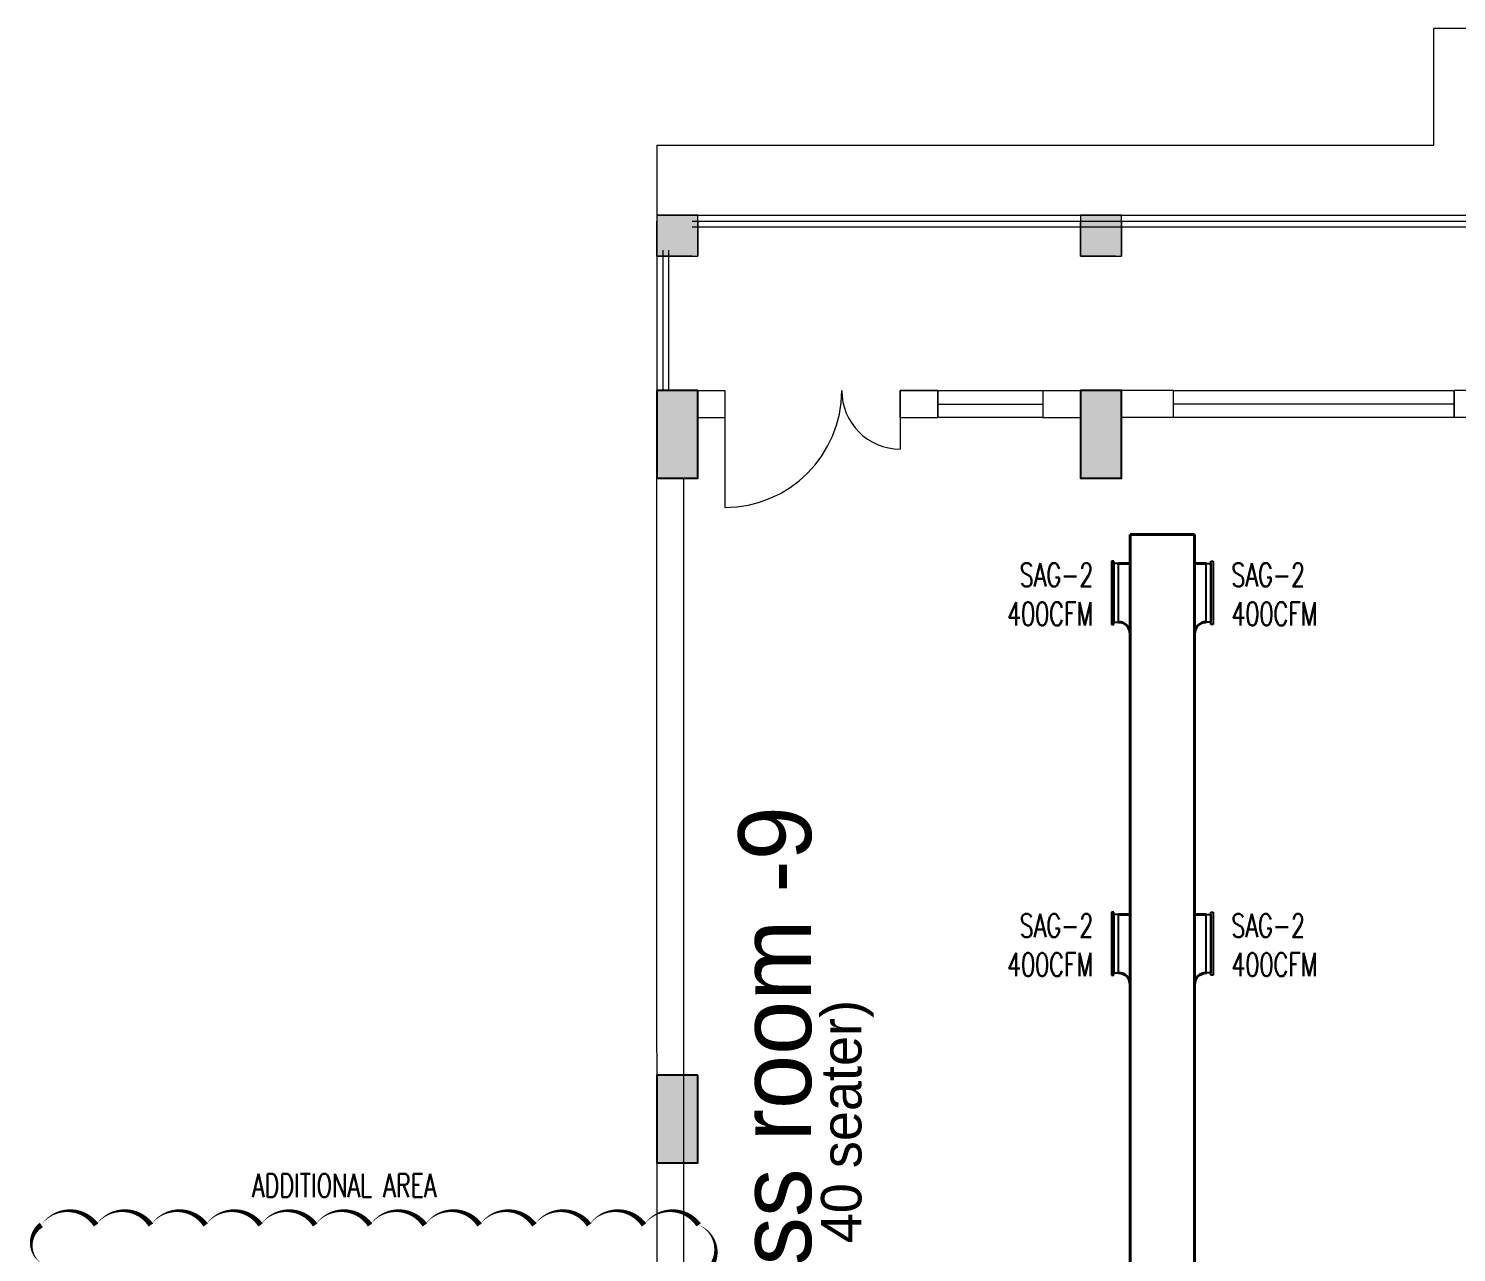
# Model space of a CAD drawing. Header units: millimetres. Extents: x -73373 to 66860, y 1067 to 86496.
# Drawn here: x -56553 to -44344, y 50111 to 60578 of the extents above; entities that cross this region are included whole.
import ezdxf

# ---------------------------------------------------------------- set-up
doc = ezdxf.new("R2010")
doc.units = ezdxf.units.MM
doc.header["$LTSCALE"] = 500
for name, pattern in [('1', [0]), ('DASHED', [19.05, 12.7, -6.35]), ('HIDDEN2', [4.7625, 3.175, -1.5875])]:
    doc.linetypes.add(name, pattern=pattern)
doc.layers.get('0').update_dxf_attribs({"lineweight": 18})
for name, color, linetype, lineweight, true_color in [('101.VL-AC-SA', 7, 'Continuous', 40, 0x7f9fff), ('102.VL-AC-SA_TXT', 7, 'Continuous', 20, 0x0099cc), ('705.VL-RCP-SAT', 7, 'HIDDEN2', 25, 0x7fbfff), ('COLUMN', 7, 'Continuous', 13, 0x848484), ('FURNIT', 7, 'Continuous', 13, 0x848484), ('STRUCTURES', 7, 'Continuous', 13, 0x848484), ('wall', 7, 'Continuous', 13, 0x848484), ('window', 7, 'Continuous', 13, 0x848484), ('window 2', 7, '1', 13, 0x848484)]:
    doc.layers.add(name, color=color, linetype=linetype, lineweight=lineweight, true_color=true_color)
doc.styles.add('textstyle101', font='romans', dxfattribs={"width": 0.7})
doc.styles.add('textstyle102', font='romans', dxfattribs={"width": 0.7})
doc.styles.add('textstyle171', font='')
doc.styles.add('textstyle172', font='')
doc.styles.add('textstyle313', font='romans', dxfattribs={"width": 0.7})
doc.styles.add('textstyle97', font='romans', dxfattribs={"width": 0.7})
doc.styles.add('textstyle98', font='romans', dxfattribs={"width": 0.7})
doc.styles.get('textstyle171').set_extended_font_data('SuperFrench')
doc.styles.get('textstyle172').set_extended_font_data('SuperFrench')

# ---------------------------------------------------------------- blocks, each defined once
blk = doc.blocks.new('A$C7364536D')
at = {"linetype": 'Continuous'}
blk.add_hatch(color=256, dxfattribs=at).paths.add_polyline_path([(750, 0), (750, 350), (0, 350), (0, 0)], flags=0)
at = {"layer": 'COLUMN', "linetype": 'Continuous', "lineweight": 25}
blk.add_lwpolyline([(750, 0), (750, 350), (0, 350), (0, 0)], close=True, dxfattribs=at)

msp = doc.modelspace()

# ---------------------------------------------------------------- hatches: boundary and pattern name
at = {"layer": 'STRUCTURES', "linetype": 'Continuous', "lineweight": 13}
h = msp.add_hatch(color=256, dxfattribs=at)
h.paths.add_polyline_path([(-50830, 58982), (-50830, 58632), (-51180, 58632), (-51180, 58932), (-51180, 58982), (-51180, 58982)], flags=0)
h.paths.add_polyline_path([(-51180, 58982), (-51180, 58982), (-50880, 58982), (-50880, 58982)], flags=0)
h.paths.add_polyline_path([(-51080, 58632), (-51080, 58632), (-51140, 58632), (-51140, 58632)], flags=0)
h = msp.add_hatch(color=256, dxfattribs=at)
h.paths.add_polyline_path([(-47208, 58982), (-47208, 58632), (-47558, 58632), (-47558, 58932), (-47558, 58982), (-47558, 58982)], flags=0)
h.paths.add_polyline_path([(-47558, 58982), (-47558, 58982), (-47258, 58982), (-47258, 58982)], flags=0)
h.paths.add_polyline_path([(-47458, 58632), (-47458, 58632), (-47518, 58632), (-47518, 58632)], flags=0)
at = {"layer": 'window', "lineweight": 13}
for points in [[(-50830, 58982), (-51180, 58982), (-51180, 58632), (-50830, 58632)], [(-47208, 58982), (-47558, 58982), (-47558, 58632), (-47208, 58632)]]:
    msp.add_hatch(color=256, dxfattribs=at).paths.add_polyline_path(points, flags=0)

# ---------------------------------------------------------------- linework, layer by layer
at = {"linetype": 'Continuous', "lineweight": 13}
for p, q in [((-50600, 57482), (-50600, 56482)), ((-49100, 57482), (-49100, 56982))]:
    msp.add_line(p, q, dxfattribs=at)
for centre, radius, start, end in [((-50600, 57482), 1000, 270, 0), ((-49100, 57482), 500, 180, 270)]:
    msp.add_arc(centre, radius, start, end, dxfattribs=at)
at = {"layer": '101.VL-AC-SA'}
for p, q in [((-47133, 45952), (-47133, 56252)), ((-46583, 56252), (-47133, 56252)), ((-46583, 45952, 0), (-46583, 56252)), ((-47233, 56002), (-47133, 56002)), ((-46483, 56002), (-46583, 56002)), ((-47233, 53002), (-47133, 53002)), ((-46483, 53002), (-46583, 53002))]:
    msp.add_line(p, q, dxfattribs=at)
for centre, start, end in [((-47233, 55402), 0, 90), ((-46483, 55402), 90, 180), ((-47233, 52402), 0, 90), ((-46483, 52402), 90, 180)]:
    msp.add_arc(centre, 100, start, end, dxfattribs=at)
at = {"layer": '102.VL-AC-SA_TXT'}
msp.add_lwpolyline([(-56444, 50017, 0, 46.8, -0.520567), (-56444, 50346, 0, 46.8, -0.520567), (-55976, 50346, 0, 46.8, -0.520567), (-55507, 50346, 0, 46.8, -0.520567), (-55039, 50346, 0, 46.8, -0.520567), (-54570, 50346, 0, 46.8, -0.520567), (-54102, 50346, 0, 46.8, -0.520567), (-53633, 50346, 0, 46.8, -0.520567), (-53165, 50346, 0, 46.8, -0.520567), (-52696, 50346, 0, 46.8, -0.520567), (-52228, 50346, 0, 46.8, -0.520567), (-51760, 50346, 0, 46.8, -0.520567), (-51291, 50346, 0, 46.8, -0.520567), (-50823, 50346, 0, 46.8, -0.520567), (-50740, 49960, 0, 46.8, -0.520567)], format="xyseb", dxfattribs=at)
at = {"layer": '705.VL-RCP-SAT'}
for points in [[(-47273, 56022), (-47293, 56022), (-47293, 55482), (-47273, 55482)], [(-47233, 56002), (-47273, 56002), (-47273, 55502), (-47233, 55502)], [(-46483, 56002), (-46443, 56002), (-46443, 55502), (-46483, 55502)], [(-46443, 56022), (-46423, 56022), (-46423, 55482), (-46443, 55482)], [(-47273, 53022), (-47293, 53022), (-47293, 52482), (-47273, 52482)], [(-47233, 53002), (-47273, 53002), (-47273, 52502), (-47233, 52502)], [(-46483, 53002), (-46443, 53002), (-46443, 52502), (-46483, 52502)], [(-46443, 53022), (-46423, 53022), (-46423, 52482), (-46443, 52482)]]:
    msp.add_lwpolyline(points, close=True, dxfattribs=at)
at = {"layer": 'FURNIT', "linetype": 'Continuous', "lineweight": 13}
msp.add_line((-49100, 57482), (-48779, 57482), dxfattribs=at)
at = {"layer": 'STRUCTURES', "linetype": 'Continuous', "lineweight": 13}
for p, q in [((-50830, 58982), (-51180, 58982)), ((-50830, 58632), (-50830, 58982)), ((-47558, 58982), (-47258, 58982)), ((-47258, 58982), (-47558, 58982)), ((-47258, 58982), (-47558, 58982)), ((-47558, 58982), (-47258, 58982)), ((-47208, 58982), (-47558, 58982)), ((-47558, 58982), (-47558, 58632)), ((-47208, 58632), (-47208, 58982)), ((-50830, 58932), (-50830, 58632)), ((-50830, 58632), (-50830, 58932)), ((-50830, 58632), (-50830, 58932)), ((-50830, 58932), (-50830, 58632)), ((-47558, 58632), (-47558, 58932)), ((-47558, 58932), (-47558, 58632)), ((-47558, 58932), (-47558, 58632)), ((-47558, 58632), (-47558, 58932)), ((-47208, 58932), (-47208, 58632)), ((-47208, 58632), (-47208, 58932)), ((-47208, 58632), (-47208, 58932)), ((-47208, 58932), (-47208, 58632)), ((-51180, 58632), (-50830, 58632)), ((-47258, 58632), (-47558, 58632)), ((-47558, 58632), (-47258, 58632)), ((-47558, 58632), (-47258, 58632)), ((-47558, 58632), (-47258, 58632)), ((-47258, 58632), (-47558, 58632)), ((-47558, 58632), (-47258, 58632)), ((-47558, 58632), (-47208, 58632)), ((-47518, 58632), (-47458, 58632)), ((-47518, 58632), (-47458, 58632)), ((-47518, 58632), (-47458, 58632)), ((-47518, 58632), (-47458, 58632))]:
    msp.add_line(p, q, dxfattribs=at)
at = {"layer": 'wall', "linetype": 'DASHED', "lineweight": 13, "ltscale": 50}
for p, q in [((-39361, 60578), (-44536, 60578)), ((-44536, 59582), (-44536, 60578)), ((-51180, 59582), (-44536, 59582)), ((-51180, 59582), (-51180, 59032)), ((-51180, 59032), (-51180, 58982)), ((-51180, 58982), (-50880, 58982)), ((-50880, 58982), (-51180, 58982)), ((-50880, 58982), (-51180, 58982)), ((-51180, 58982), (-50880, 58982)), ((-51180, 58982), (-51180, 58632)), ((-51180, 58632), (-51180, 58932)), ((-51180, 58932), (-51180, 58632)), ((-51180, 58932), (-51180, 58632)), ((-51180, 58632), (-51180, 58932)), ((-50880, 58632), (-51180, 58632)), ((-51180, 58632), (-50880, 58632)), ((-51180, 58632), (-50880, 58632)), ((-51180, 58632), (-50880, 58632)), ((-50880, 58632), (-51180, 58632)), ((-51180, 58632), (-50880, 58632)), ((-51140, 58632), (-51080, 58632)), ((-51140, 58632), (-51080, 58632)), ((-51140, 58632), (-51080, 58632)), ((-51140, 58632), (-51080, 58632))]:
    msp.add_line(p, q, dxfattribs=at)
at = {"layer": 'wall', "linetype": 'Continuous', "lineweight": 13}
for p, q in [((-51180, 58982), (-43936, 58982)), ((-50880, 58932), (-46600, 58932)), ((-50880, 58882), (-46600, 58882)), ((-47233, 58932), (-43937, 58932)), ((-47233, 58882), (-43636, 58882)), ((-51180, 58682), (-51180, 57482)), ((-51130, 58682), (-51130, 57482)), ((-51080, 58682), (-51080, 57482)), ((-51180, 56882), (-51180, 57482)), ((-51180, 57482), (-51180, 57332)), ((-51180, 57482), (-51180, 56882)), ((-50830, 57482), (-50600, 57482)), ((-50830, 57482), (-50600, 57482)), ((-49100, 57252), (-49100, 57482)), ((-48779, 57482), (-48779, 57252)), ((-47879, 57482), (-47558, 57482)), ((-47879, 57482), (-47879, 57252)), ((-46762, 57482), (-47208, 57482)), ((-46762, 57252), (-46762, 57482)), ((-44362, 57252), (-44362, 57482)), ((-43936, 57482), (-44362, 57482)), ((-50830, 57252), (-50600, 57252)), ((-49100, 57252), (-48779, 57252)), ((-47879, 57252), (-47558, 57252)), ((-46762, 57252), (-47208, 57252)), ((-43936, 57252), (-44362, 57252))]:
    msp.add_line(p, q, dxfattribs=at)
for points in [[(-51178, 46153), (-51180, 57482), (-51180, 56732)], [(-48779, 57482), (-49100, 57482)], [(-50950, 45772), (-50950, 45772), (-50950, 56732), (-50950, 56732)]]:
    msp.add_lwpolyline(points, dxfattribs=at)
at = {"layer": 'window', "lineweight": 13, "ltscale": 1000}
msp.add_line((-48779, 57367), (-47879, 57367), dxfattribs=at)
msp.add_lwpolyline([(-47879, 57252), (-48779, 57252), (-48779, 57482), (-47879, 57482), (-47879, 57252)], dxfattribs=at)
at = {"layer": 'window 2', "lineweight": 13}
msp.add_line((-44362, 57367), (-46762, 57367), dxfattribs=at)
msp.add_lwpolyline([(-44362, 57482), (-44362, 57252), (-46762, 57252), (-46762, 57482), (-44362, 57482)], dxfattribs=at)

# ---------------------------------------------------------------- block references
at = {"layer": 'STRUCTURES', "linetype": 'Continuous', "lineweight": 13, "rotation": 90}
for p in [(-50830, 56732), (-47208, 56732), (-50830, 50877)]:
    msp.add_blockref('A$C7364536D', p, dxfattribs=at)

# ---------------------------------------------------------------- texts
at = {"lineweight": 13, "attachment_point": 1, "rotation": 90}
for s, insert, char_height, width, style in [('Class room -9', (-50484, 48749, -11195), 622.22, 23168.87, 'textstyle171'), ('40 seater)', (-49777, 50189, -5382), 345.7, 5155.62, 'textstyle172')]:
    msp.add_mtext(s, dxfattribs=dict(at, insert=insert, char_height=char_height, width=width, style=style))
at = {"layer": '102.VL-AC-SA_TXT', "char_height": 200}
for s, insert, width, attachment_point, style in [('SAG-2\\P400CFM', (-47448, 56006), 1163, 3, 'textstyle102'), ('SAG-2\\P400CFM', (-46268, 56006), 1163, 1, 'textstyle98'), ('SAG-2\\P400CFM', (-47448, 53006), 1163, 3, 'textstyle101'), ('SAG-2\\P400CFM', (-46268, 53006), 1163, 1, 'textstyle97'), ('ADDITIONAL AREA', (-54642, 50783), 2355.71, 1, 'textstyle313')]:
    msp.add_mtext(s, dxfattribs=dict(at, insert=insert, width=width, attachment_point=attachment_point, style=style))

doc.saveas('drawing.dxf')
